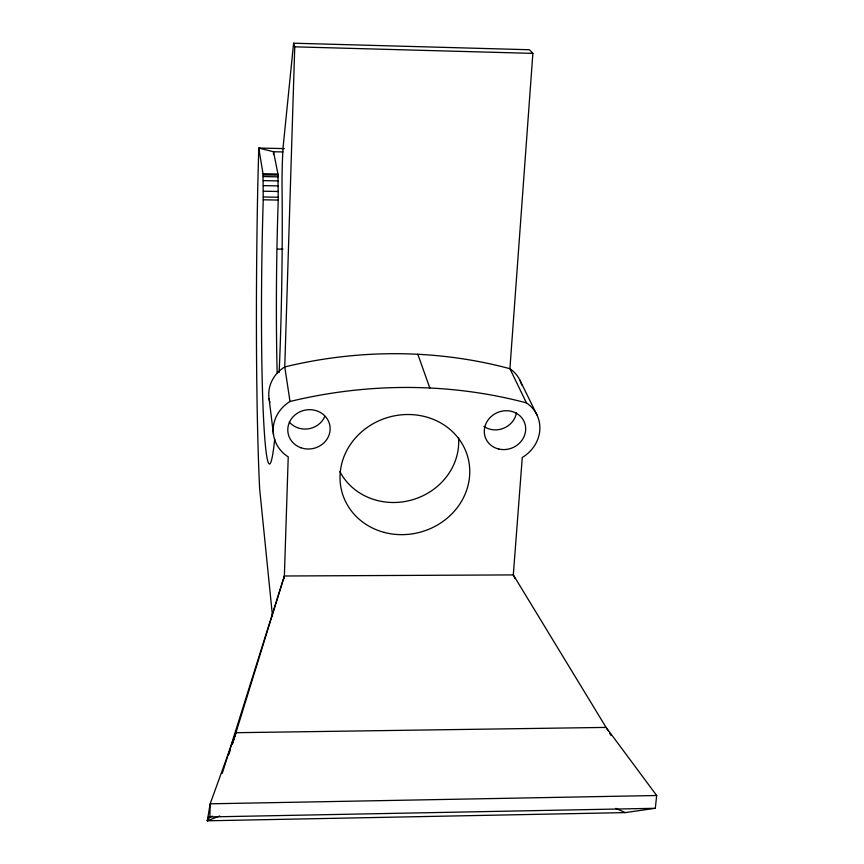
<?xml version="1.0" encoding="UTF-8"?>
<svg xmlns="http://www.w3.org/2000/svg" width="864" height="864" viewBox="0 0 864 864"><rect width="100%" height="100%" fill="white"/><g stroke="black" fill="none" stroke-linecap="round" stroke-linejoin="round"><path stroke-width="1.3" d="M277.171 373.356A195.448 11.837 -89.3 0 1 278.24 200.07L277.938 174.02L273.542 151.74L258.746 148.057L257.818 184.615A344.164 18.058 -89.2 0 0 259.103 477.058L259.643 488.851L272.516 616.302M274.709 439.139A195.653 10.109 -89.3 0 1 263.466 416.848A195.653 10.109 -89.3 0 1 263.239 199.789L263.023 173.729L258.746 148.057L284.278 148.608M273.467 154.408L273.542 151.74L282.938 151.945M515.041 578.567L513.313 574.906L522.277 457.477A35.5 32.443 -22.6 0 0 526.446 402.883L509.911 368.712L532.872 53.384L529.34 49.745L293.598 43.2L294.754 46.829L284.764 366.919L290.023 401.49A35.953 33.21 -10.8 0 0 288.23 456.894L284.288 578.686M293.598 43.2L283.349 144.752A35.64 2.052 -89.1 0 0 282.064 187.898A195.653 10.109 -89.3 0 1 279.148 372.427M655.301 808.294L656.683 795.506L606.096 727.412L235.937 732.704L210.157 803.812L207.317 820.8L625.298 812.603L655.301 808.294L209.909 816.923L207.317 820.8L219.748 815.983M232.384 744.196L284.375 575.996L513.313 574.906L608.18 730.836M222.242 773.377L284.375 575.996M228.884 754.412L230.126 750.578M232.2 744.196L235.937 732.704M212.49 816.167L209.909 816.923L210.157 803.812L656.683 795.506M263.023 173.729L277.938 174.02M263.131 174.971L278.024 175.09M277.538 249.091L282.928 249.167M263.401 191.214L278.413 191.495M263.315 196.981L278.316 197.251M263.239 199.789L278.24 200.07M263.218 176.558L278.176 176.85M263.347 180.619L278.338 180.911M263.412 185.63L278.413 185.911M294.754 46.829L532.872 53.384M615.838 808.391L625.298 812.603M609.563 733.115L610.945 735.394M519.923 380.214L536.911 414.86M417.83 354.272L429.829 388.012M269.082 398.682L273.521 434.689M269.903 402.494A34.204 31.828 -10.4 0 1 284.764 366.919A408.197 354.715 -12.8 0 1 509.911 368.712A33.804 31.126 -22.8 0 1 521.716 384.966M290.023 401.49A427.583 367.718 -12.9 0 1 526.446 402.883M458.557 437.681A62.791 57.672 -16.2 0 1 412.15 499.867A62.791 57.672 -16.2 0 1 339.908 471.658M516.467 412.83A20.412 18.738 -22.7 0 1 483.862 426.352M324.659 416.718A20.671 19.17 -10.6 0 1 289.343 422.075M208.526 816.955L207.317 820.8L208.559 816.966M384.221 532.397A65.308 59.616 -16.2 0 0 468.482 459.821A65.308 59.616 -16.2 0 0 361.962 431.536A65.308 59.616 -16.2 0 0 384.221 532.397M498.938 449.075A20.963 19.159 -22.6 0 0 525.161 424.591A20.963 19.159 -22.6 0 0 490.86 416.826A20.963 19.159 -22.6 0 0 498.938 449.075M300.845 447.725A21.233 19.613 -10.8 0 0 329.962 426.233A21.233 19.613 -10.8 0 0 296.082 414.083A21.233 19.613 -10.8 0 0 300.845 447.725"/></g></svg>
